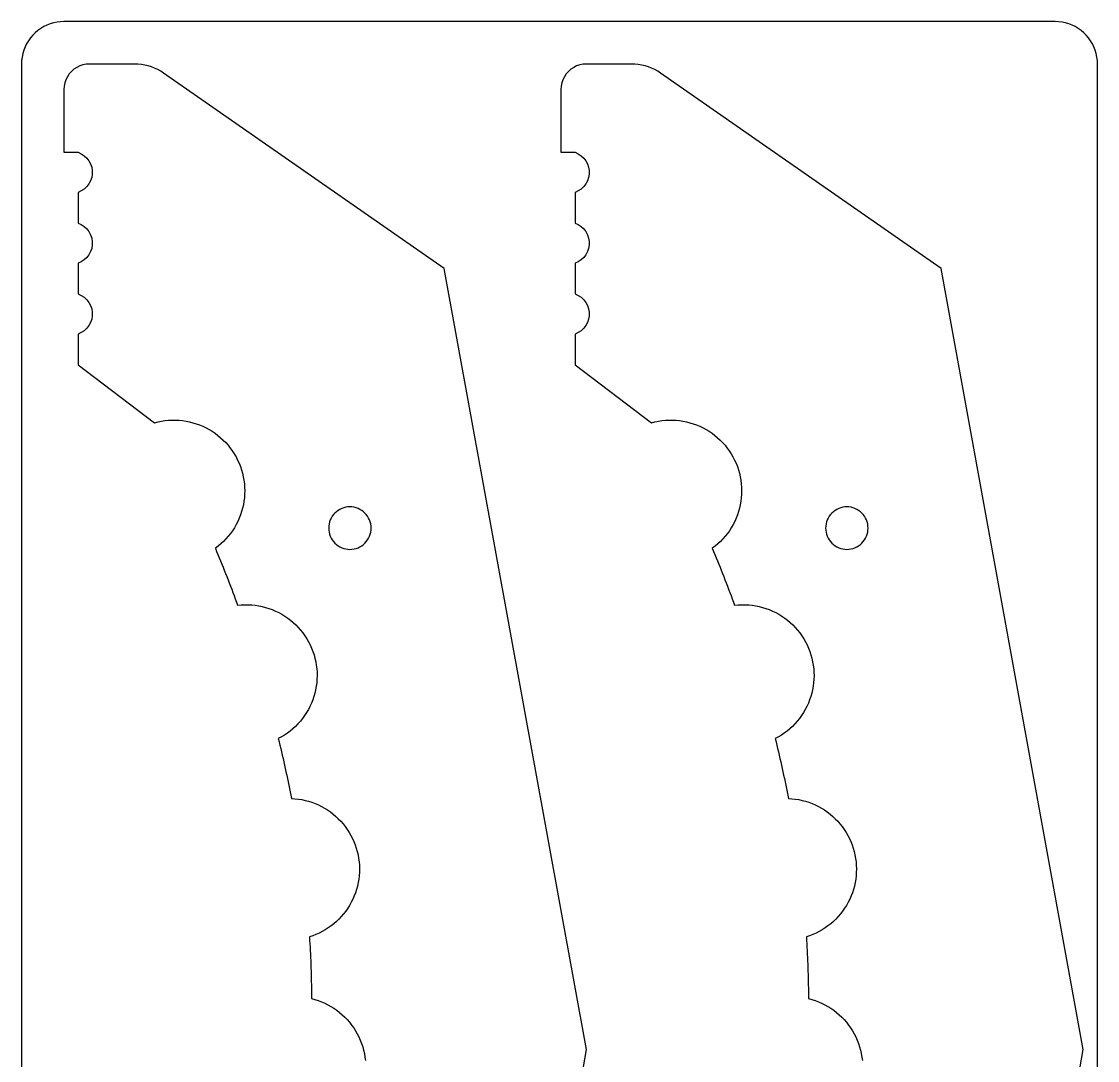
# Model space of a CAD drawing. Extents: x 1901 to 2381, y 474 to 621.
# Drawn here: x 2001.5 to 2077.5, y 547.8 to 621.2 of the extents above; entities that cross this region are included whole.
import ezdxf

# ---------------------------------------------------------------- set-up
doc = ezdxf.new("R2010")
doc.units = 0
doc.layers.get('0').update_dxf_attribs({"linetype": 'CONTINUOUS'})

msp = doc.modelspace()

# ---------------------------------------------------------------- linework, layer by layer
for points in [[(2077.459, 477.48), (2077.459, 618.177), (2077.449, 618.425), (2077.418, 618.671), (2077.367, 618.914), (2077.296, 619.151), (2077.206, 619.382), (2077.097, 619.605), (2076.97, 619.818), (2076.826, 620.02), (2076.666, 620.209), (2076.491, 620.384), (2076.301, 620.545), (2076.1, 620.689), (2075.887, 620.816), (2075.664, 620.925), (2075.433, 621.015), (2075.195, 621.085), (2074.953, 621.136), (2074.706, 621.167), (2074.459, 621.177), (2004.459, 621.177), (2004.211, 621.167), (2003.965, 621.136), (2003.722, 621.085), (2003.485, 621.015), (2003.254, 620.925), (2003.031, 620.816), (2002.818, 620.689), (2002.616, 620.545), (2002.427, 620.384), (2002.252, 620.209), (2002.091, 620.02), (2001.947, 619.818), (2001.82, 619.605), (2001.711, 619.382), (2001.621, 619.151), (2001.551, 618.914), (2001.5, 618.671), (2001.469, 618.425), (2001.459, 618.177), (2001.459, 477.48)], [(2032.73, 498.51), (2041.358, 548.594), (2031.309, 603.735), (2011.496, 617.532), (2011.292, 617.664), (2011.079, 617.782), (2010.859, 617.885), (2010.633, 617.974), (2010.401, 618.047), (2010.164, 618.104), (2009.924, 618.144), (2009.682, 618.169), (2009.439, 618.177), (2006.259, 618.177), (2006.024, 618.162), (2005.793, 618.116), (2005.57, 618.04), (2005.359, 617.936), (2005.163, 617.805), (2004.986, 617.65), (2004.831, 617.473), (2004.7, 617.277), (2004.596, 617.066), (2004.52, 616.843), (2004.474, 616.612), (2004.459, 616.377), (2004.459, 611.943), (2005.459, 611.943), (2005.683, 611.842), (2005.888, 611.706), (2006.068, 611.538), (2006.218, 611.343), (2006.334, 611.127), (2006.414, 610.894), (2006.454, 610.651), (2006.454, 610.405), (2006.414, 610.163), (2006.334, 609.93), (2006.218, 609.713), (2006.068, 609.519), (2005.888, 609.351), (2005.683, 609.215), (2005.459, 609.114), (2005.459, 606.943), (2005.683, 606.842), (2005.888, 606.706), (2006.068, 606.538), (2006.218, 606.343), (2006.334, 606.127), (2006.414, 605.894), (2006.454, 605.651), (2006.454, 605.405), (2006.414, 605.163), (2006.334, 604.93), (2006.218, 604.713), (2006.068, 604.519), (2005.888, 604.351), (2005.683, 604.215), (2005.459, 604.114), (2005.459, 601.943), (2005.683, 601.842), (2005.888, 601.706), (2006.068, 601.538), (2006.218, 601.343), (2006.334, 601.127), (2006.414, 600.894), (2006.454, 600.651), (2006.454, 600.405), (2006.414, 600.163), (2006.334, 599.93), (2006.218, 599.713), (2006.068, 599.519), (2005.888, 599.351), (2005.683, 599.215), (2005.459, 599.114), (2005.459, 596.943), (2010.859, 592.851), (2011.1, 592.913), (2011.344, 592.963), (2011.591, 593), (2011.839, 593.026), (2012.088, 593.039), (2012.337, 593.039), (2012.586, 593.028), (2012.835, 593.003), (2013.081, 592.967), (2013.326, 592.918), (2013.568, 592.857), (2013.806, 592.784), (2014.041, 592.699), (2014.271, 592.603), (2014.495, 592.495), (2014.715, 592.376), (2014.928, 592.247), (2015.134, 592.107), (2015.333, 591.956), (2015.525, 591.797), (2015.708, 591.627), (2015.882, 591.449), (2016.048, 591.263), (2016.203, 591.068), (2016.349, 590.866), (2016.485, 590.657), (2016.61, 590.441), (2016.724, 590.219), (2016.827, 589.992), (2016.919, 589.76), (2016.999, 589.524), (2017.067, 589.284), (2017.123, 589.041), (2017.167, 588.796), (2017.198, 588.548), (2017.217, 588.3), (2017.224, 588.05), (2017.218, 587.801), (2017.2, 587.552), (2017.17, 587.305), (2017.127, 587.059), (2017.072, 586.816), (2017.005, 586.576), (2016.926, 586.339), (2016.835, 586.107), (2016.733, 585.879), (2016.619, 585.657), (2016.495, 585.441), (2016.36, 585.231), (2016.215, 585.029), (2016.06, 584.833), (2015.895, 584.646), (2015.721, 584.467), (2015.539, 584.298), (2015.348, 584.137), (2015.15, 583.986), (2015.242, 583.765), (2015.334, 583.543), (2015.425, 583.322), (2015.516, 583.1), (2015.606, 582.878), (2015.695, 582.655), (2015.784, 582.433), (2015.872, 582.21), (2015.96, 581.987), (2016.047, 581.764), (2016.134, 581.54), (2016.22, 581.317), (2016.305, 581.093), (2016.39, 580.868), (2016.474, 580.644), (2016.558, 580.419), (2016.641, 580.195), (2016.723, 579.97), (2016.972, 579.994), (2017.221, 580.006), (2017.471, 580.005), (2017.72, 579.992), (2017.968, 579.967), (2018.215, 579.929), (2018.459, 579.879), (2018.701, 579.817), (2018.939, 579.743), (2019.173, 579.657), (2019.403, 579.56), (2019.628, 579.451), (2019.846, 579.331), (2020.059, 579.201), (2020.265, 579.06), (2020.463, 578.908), (2020.654, 578.747), (2020.836, 578.577), (2021.01, 578.398), (2021.175, 578.211), (2021.33, 578.015), (2021.475, 577.812), (2021.61, 577.602), (2021.734, 577.386), (2021.847, 577.163), (2021.949, 576.936), (2022.039, 576.703), (2022.118, 576.466), (2022.185, 576.226), (2022.24, 575.982), (2022.282, 575.737), (2022.312, 575.489), (2022.33, 575.24), (2022.336, 574.991), (2022.329, 574.741), (2022.309, 574.492), (2022.277, 574.245), (2022.233, 573.999), (2022.177, 573.756), (2022.108, 573.516), (2022.028, 573.28), (2021.936, 573.048), (2021.832, 572.821), (2021.718, 572.6), (2021.592, 572.384), (2021.456, 572.175), (2021.31, 571.973), (2021.153, 571.778), (2020.987, 571.592), (2020.813, 571.414), (2020.629, 571.245), (2020.437, 571.085), (2020.238, 570.936), (2020.031, 570.796), (2019.817, 570.667), (2019.598, 570.548), (2019.655, 570.315), (2019.711, 570.082), (2019.767, 569.848), (2019.822, 569.614), (2019.876, 569.38), (2019.93, 569.146), (2019.983, 568.912), (2020.036, 568.678), (2020.088, 568.444), (2020.139, 568.209), (2020.189, 567.974), (2020.239, 567.739), (2020.288, 567.504), (2020.337, 567.269), (2020.385, 567.034), (2020.432, 566.798), (2020.478, 566.563), (2020.524, 566.327), (2020.77, 566.311), (2021.014, 566.284), (2021.257, 566.244), (2021.498, 566.192), (2021.735, 566.129), (2021.97, 566.054), (2022.2, 565.968), (2022.426, 565.87), (2022.647, 565.761), (2022.862, 565.642), (2023.071, 565.512), (2023.273, 565.372), (2023.468, 565.222), (2023.656, 565.063), (2023.836, 564.895), (2024.007, 564.718), (2024.169, 564.533), (2024.322, 564.34), (2024.465, 564.14), (2024.598, 563.933), (2024.721, 563.72), (2024.833, 563.501), (2024.934, 563.277), (2025.025, 563.048), (2025.103, 562.815), (2025.171, 562.578), (2025.226, 562.339), (2025.27, 562.096), (2025.301, 561.853), (2025.321, 561.607), (2025.329, 561.361), (2025.324, 561.115), (2025.307, 560.87), (2025.279, 560.625), (2025.238, 560.383), (2025.185, 560.142), (2025.121, 559.905), (2025.045, 559.671), (2024.958, 559.441), (2024.859, 559.216), (2024.75, 558.995), (2024.629, 558.781), (2024.499, 558.572), (2024.358, 558.37), (2024.207, 558.176), (2024.048, 557.989), (2023.879, 557.81), (2023.701, 557.639), (2023.515, 557.478), (2023.322, 557.326), (2023.121, 557.184), (2022.914, 557.051), (2022.7, 556.929), (2022.481, 556.818), (2022.256, 556.717), (2022.027, 556.628), (2021.794, 556.55), (2021.809, 556.309), (2021.823, 556.067), (2021.837, 555.826), (2021.85, 555.584), (2021.862, 555.343), (2021.873, 555.101), (2021.883, 554.86), (2021.893, 554.618), (2021.901, 554.376), (2021.909, 554.134), (2021.916, 553.893), (2021.922, 553.651), (2021.927, 553.409), (2021.932, 553.167), (2021.935, 552.925), (2021.938, 552.683), (2021.94, 552.442), (2021.941, 552.2), (2022.18, 552.136), (2022.416, 552.06), (2022.648, 551.973), (2022.875, 551.875), (2023.097, 551.765), (2023.313, 551.645), (2023.523, 551.514), (2023.726, 551.373), (2023.922, 551.222), (2024.111, 551.061), (2024.291, 550.892), (2024.462, 550.713), (2024.625, 550.527), (2024.778, 550.332), (2024.921, 550.13), (2025.054, 549.922), (2025.177, 549.707), (2025.288, 549.486), (2025.389, 549.26), (2025.479, 549.029), (2025.557, 548.794), (2025.623, 548.556), (2025.677, 548.314), (2025.719, 548.071), (2025.75, 547.825)], [(2067.831, 498.51), (2076.459, 548.594), (2066.411, 603.735), (2046.598, 617.532), (2046.393, 617.664), (2046.181, 617.782), (2045.961, 617.885), (2045.734, 617.974), (2045.502, 618.047), (2045.265, 618.104), (2045.025, 618.144), (2044.783, 618.169), (2044.54, 618.177), (2041.36, 618.177), (2041.125, 618.162), (2040.894, 618.116), (2040.671, 618.04), (2040.46, 617.936), (2040.264, 617.805), (2040.087, 617.65), (2039.932, 617.473), (2039.801, 617.277), (2039.697, 617.066), (2039.621, 616.843), (2039.575, 616.612), (2039.56, 616.377), (2039.56, 611.943), (2040.56, 611.943), (2040.784, 611.842), (2040.989, 611.706), (2041.169, 611.538), (2041.319, 611.343), (2041.435, 611.127), (2041.515, 610.894), (2041.555, 610.651), (2041.555, 610.405), (2041.515, 610.163), (2041.435, 609.93), (2041.319, 609.713), (2041.169, 609.519), (2040.989, 609.351), (2040.784, 609.215), (2040.56, 609.114), (2040.56, 606.943), (2040.784, 606.842), (2040.989, 606.706), (2041.169, 606.538), (2041.319, 606.343), (2041.435, 606.127), (2041.515, 605.894), (2041.555, 605.651), (2041.555, 605.405), (2041.515, 605.163), (2041.435, 604.93), (2041.319, 604.713), (2041.169, 604.519), (2040.989, 604.351), (2040.784, 604.215), (2040.56, 604.114), (2040.56, 601.943), (2040.784, 601.842), (2040.989, 601.706), (2041.169, 601.538), (2041.319, 601.343), (2041.435, 601.127), (2041.515, 600.894), (2041.555, 600.651), (2041.555, 600.405), (2041.515, 600.163), (2041.435, 599.93), (2041.319, 599.713), (2041.169, 599.519), (2040.989, 599.351), (2040.784, 599.215), (2040.56, 599.114), (2040.56, 596.943), (2045.96, 592.851), (2046.201, 592.913), (2046.446, 592.963), (2046.692, 593), (2046.94, 593.026), (2047.189, 593.039), (2047.439, 593.039), (2047.688, 593.028), (2047.936, 593.003), (2048.182, 592.967), (2048.427, 592.918), (2048.669, 592.857), (2048.907, 592.784), (2049.142, 592.699), (2049.372, 592.603), (2049.597, 592.495), (2049.816, 592.376), (2050.029, 592.247), (2050.235, 592.107), (2050.434, 591.956), (2050.626, 591.797), (2050.809, 591.627), (2050.983, 591.449), (2051.149, 591.263), (2051.305, 591.068), (2051.451, 590.866), (2051.586, 590.657), (2051.711, 590.441), (2051.826, 590.219), (2051.929, 589.992), (2052.02, 589.76), (2052.1, 589.524), (2052.168, 589.284), (2052.224, 589.041), (2052.268, 588.796), (2052.299, 588.548), (2052.318, 588.3), (2052.325, 588.05), (2052.319, 587.801), (2052.301, 587.552), (2052.271, 587.305), (2052.228, 587.059), (2052.173, 586.816), (2052.106, 586.576), (2052.027, 586.339), (2051.936, 586.107), (2051.834, 585.879), (2051.721, 585.657), (2051.596, 585.441), (2051.461, 585.231), (2051.316, 585.029), (2051.161, 584.833), (2050.996, 584.646), (2050.823, 584.467), (2050.64, 584.298), (2050.449, 584.137), (2050.251, 583.986), (2050.343, 583.765), (2050.435, 583.543), (2050.526, 583.322), (2050.617, 583.1), (2050.707, 582.878), (2050.796, 582.655), (2050.885, 582.433), (2050.973, 582.21), (2051.061, 581.987), (2051.148, 581.764), (2051.235, 581.54), (2051.321, 581.317), (2051.406, 581.093), (2051.491, 580.868), (2051.575, 580.644), (2051.659, 580.419), (2051.742, 580.195), (2051.825, 579.97), (2052.073, 579.994), (2052.322, 580.006), (2052.572, 580.005), (2052.821, 579.992), (2053.069, 579.967), (2053.316, 579.929), (2053.56, 579.879), (2053.802, 579.817), (2054.04, 579.743), (2054.274, 579.657), (2054.504, 579.56), (2054.729, 579.451), (2054.948, 579.331), (2055.16, 579.201), (2055.366, 579.06), (2055.564, 578.908), (2055.755, 578.747), (2055.938, 578.577), (2056.111, 578.398), (2056.276, 578.211), (2056.431, 578.015), (2056.576, 577.812), (2056.711, 577.602), (2056.835, 577.386), (2056.948, 577.163), (2057.05, 576.936), (2057.141, 576.703), (2057.219, 576.466), (2057.286, 576.226), (2057.341, 575.982), (2057.383, 575.737), (2057.414, 575.489), (2057.432, 575.24), (2057.437, 574.991), (2057.43, 574.741), (2057.41, 574.492), (2057.378, 574.245), (2057.334, 573.999), (2057.278, 573.756), (2057.209, 573.516), (2057.129, 573.28), (2057.037, 573.048), (2056.934, 572.821), (2056.819, 572.6), (2056.693, 572.384), (2056.557, 572.175), (2056.411, 571.973), (2056.255, 571.778), (2056.089, 571.592), (2055.914, 571.414), (2055.73, 571.245), (2055.538, 571.085), (2055.339, 570.936), (2055.132, 570.796), (2054.919, 570.667), (2054.699, 570.548), (2054.756, 570.315), (2054.812, 570.082), (2054.868, 569.848), (2054.923, 569.614), (2054.978, 569.38), (2055.031, 569.146), (2055.085, 568.912), (2055.137, 568.678), (2055.189, 568.444), (2055.24, 568.209), (2055.291, 567.974), (2055.34, 567.739), (2055.39, 567.504), (2055.438, 567.269), (2055.486, 567.034), (2055.533, 566.798), (2055.58, 566.563), (2055.625, 566.327), (2055.871, 566.311), (2056.115, 566.284), (2056.358, 566.244), (2056.599, 566.192), (2056.837, 566.129), (2057.071, 566.054), (2057.301, 565.968), (2057.527, 565.87), (2057.748, 565.761), (2057.963, 565.642), (2058.172, 565.512), (2058.374, 565.372), (2058.57, 565.222), (2058.757, 565.063), (2058.937, 564.895), (2059.108, 564.718), (2059.27, 564.533), (2059.423, 564.34), (2059.566, 564.14), (2059.699, 563.933), (2059.822, 563.72), (2059.934, 563.501), (2060.036, 563.277), (2060.126, 563.048), (2060.205, 562.815), (2060.272, 562.578), (2060.327, 562.339), (2060.371, 562.096), (2060.403, 561.853), (2060.422, 561.607), (2060.43, 561.361), (2060.425, 561.115), (2060.409, 560.87), (2060.38, 560.625), (2060.339, 560.383), (2060.287, 560.142), (2060.222, 559.905), (2060.146, 559.671), (2060.059, 559.441), (2059.96, 559.216), (2059.851, 558.995), (2059.731, 558.781), (2059.6, 558.572), (2059.459, 558.37), (2059.309, 558.176), (2059.149, 557.989), (2058.98, 557.81), (2058.802, 557.639), (2058.617, 557.478), (2058.423, 557.326), (2058.223, 557.184), (2058.015, 557.051), (2057.802, 556.929), (2057.582, 556.818), (2057.358, 556.717), (2057.128, 556.628), (2056.895, 556.55), (2056.91, 556.309), (2056.925, 556.067), (2056.938, 555.826), (2056.951, 555.584), (2056.963, 555.343), (2056.974, 555.101), (2056.984, 554.86), (2056.994, 554.618), (2057.002, 554.376), (2057.01, 554.134), (2057.017, 553.893), (2057.023, 553.651), (2057.029, 553.409), (2057.033, 553.167), (2057.037, 552.925), (2057.039, 552.683), (2057.041, 552.442), (2057.043, 552.2), (2057.282, 552.136), (2057.517, 552.06), (2057.749, 551.973), (2057.976, 551.875), (2058.198, 551.765), (2058.414, 551.645), (2058.624, 551.514), (2058.827, 551.373), (2059.023, 551.222), (2059.212, 551.061), (2059.392, 550.892), (2059.563, 550.713), (2059.726, 550.527), (2059.879, 550.332), (2060.022, 550.13), (2060.155, 549.922), (2060.278, 549.707), (2060.39, 549.486), (2060.49, 549.26), (2060.58, 549.029), (2060.658, 548.794), (2060.724, 548.556), (2060.778, 548.314), (2060.821, 548.071), (2060.851, 547.825)]]:
    msp.add_lwpolyline(points)
for points in [[(2026.155, 585.413), (2026.148, 585.56), (2026.126, 585.705), (2026.09, 585.848), (2026.041, 585.987), (2025.978, 586.12), (2025.902, 586.246), (2025.814, 586.364), (2025.715, 586.473), (2025.606, 586.572), (2025.488, 586.66), (2025.362, 586.736), (2025.229, 586.799), (2025.09, 586.848), (2024.947, 586.884), (2024.802, 586.906), (2024.655, 586.913), (2024.508, 586.906), (2024.362, 586.884), (2024.219, 586.848), (2024.081, 586.799), (2023.948, 586.736), (2023.821, 586.66), (2023.703, 586.572), (2023.594, 586.473), (2023.495, 586.364), (2023.408, 586.246), (2023.332, 586.12), (2023.269, 585.987), (2023.219, 585.848), (2023.184, 585.705), (2023.162, 585.56), (2023.155, 585.413), (2023.162, 585.266), (2023.184, 585.12), (2023.219, 584.977), (2023.269, 584.839), (2023.332, 584.706), (2023.408, 584.579), (2023.495, 584.461), (2023.594, 584.352), (2023.703, 584.253), (2023.821, 584.166), (2023.948, 584.09), (2024.081, 584.027), (2024.219, 583.977), (2024.362, 583.942), (2024.508, 583.92), (2024.655, 583.913), (2024.802, 583.92), (2024.947, 583.942), (2025.09, 583.977), (2025.229, 584.027), (2025.362, 584.09), (2025.488, 584.166), (2025.606, 584.253), (2025.715, 584.352), (2025.814, 584.461), (2025.902, 584.579), (2025.978, 584.706), (2026.041, 584.839), (2026.09, 584.977), (2026.126, 585.12), (2026.148, 585.266)], [(2061.256, 585.413), (2061.249, 585.56), (2061.227, 585.705), (2061.191, 585.848), (2061.142, 585.987), (2061.079, 586.12), (2061.003, 586.246), (2060.916, 586.364), (2060.817, 586.473), (2060.708, 586.572), (2060.589, 586.66), (2060.463, 586.736), (2060.33, 586.799), (2060.191, 586.848), (2060.049, 586.884), (2059.903, 586.906), (2059.756, 586.913), (2059.609, 586.906), (2059.463, 586.884), (2059.321, 586.848), (2059.182, 586.799), (2059.049, 586.736), (2058.923, 586.66), (2058.804, 586.572), (2058.695, 586.473), (2058.596, 586.364), (2058.509, 586.246), (2058.433, 586.12), (2058.37, 585.987), (2058.321, 585.848), (2058.285, 585.705), (2058.263, 585.56), (2058.256, 585.413), (2058.263, 585.266), (2058.285, 585.12), (2058.321, 584.977), (2058.37, 584.839), (2058.433, 584.706), (2058.509, 584.579), (2058.596, 584.461), (2058.695, 584.352), (2058.804, 584.253), (2058.923, 584.166), (2059.049, 584.09), (2059.182, 584.027), (2059.321, 583.977), (2059.463, 583.942), (2059.609, 583.92), (2059.756, 583.913), (2059.903, 583.92), (2060.049, 583.942), (2060.191, 583.977), (2060.33, 584.027), (2060.463, 584.09), (2060.589, 584.166), (2060.708, 584.253), (2060.817, 584.352), (2060.916, 584.461), (2061.003, 584.579), (2061.079, 584.706), (2061.142, 584.839), (2061.191, 584.977), (2061.227, 585.12), (2061.249, 585.266)]]:
    msp.add_lwpolyline(points, close=True)

doc.saveas('drawing.dxf')
